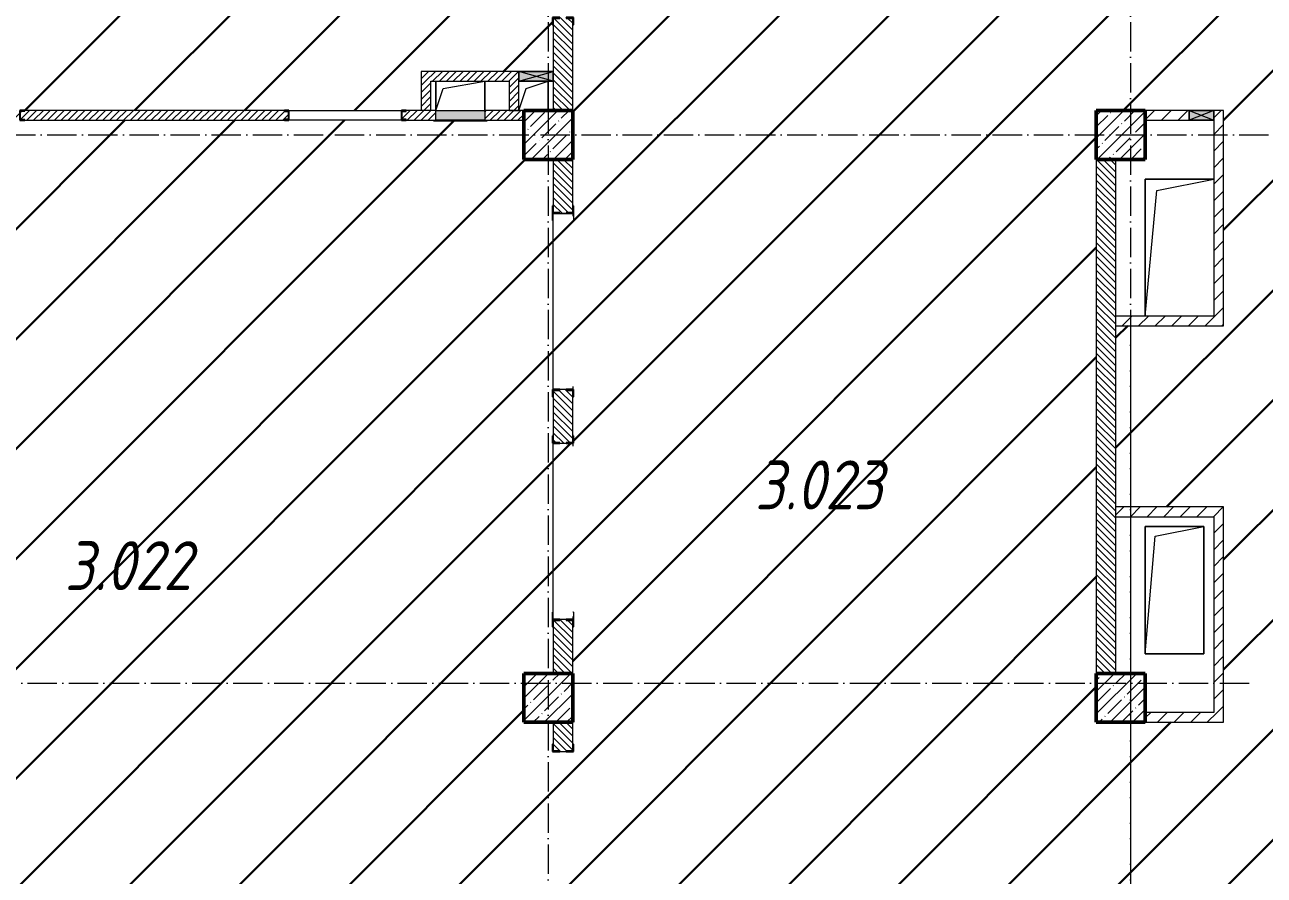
# Model space of a CAD drawing. Header units: millimetres. Extents: x -17017 to 628417, y -109036 to 199237.
# Drawn here: x 601310 to 613976, y -46147 to -37460 of the extents above; entities that cross this region are included whole.
import ezdxf

# ---------------------------------------------------------------- set-up
doc = ezdxf.new("R2010")
doc.units = ezdxf.units.MM
doc.linetypes.add('50_200_ШТРИХ_1Т_ш5_п1_п1_', pattern=[700, 500, -100, 0, -100])
for name, color, linetype, lineweight in [('A-DETL-GENF-OTLN', 7, 'Continuous', 9), ('A-FLOR-____-OTLN', 7, 'Continuous', 9), ('A-GENM-____-MCUT', 7, 'Continuous', 25), ('A-GENM-____-OTLN', 7, 'Continuous', 9), ('A-GENM-____-OTLN-1', 7, 'Continuous', 25), ('A-GLAZ-____-OTLN', 7, 'Continuous', 9), ('A-WALL-____-MCUT', 7, 'Continuous', 13), ('A-WALL-____-PATT-1', 7, 'Continuous', 9), ('A-WALL-FNSH-MCUT-1', 7, 'Continuous', 9), ('I-WALL-____-OTLN', 7, 'Continuous', 9), ('S-COLS-____-MCUT', 7, 'Continuous', 50), ('S-COLS-____-OTLN', 7, 'Continuous', 9), ('S-GRID-____-OTLN-1', 7, '50_200_ШТРИХ_1Т_ш5_п1_п1_', 9), ('Марки помещений', 7, 'Continuous', 9), ('стяжа', 7, 'Continuous', 30)]:
    doc.layers.add(name, color=color, linetype=linetype, lineweight=lineweight)
doc.layers.add('A-GLAZ-____-OTLN-1', color=7, linetype='Continuous', lineweight=9, true_color=0xc0c0c0)
doc.styles.add('ISOCPEUR_I_2', font='isocpeui.ttf', dxfattribs={"width": 0.85, "height": 2.3})
pattern_1 = [(45, (239739.3, -3652.16), (-561.266, 561.266), [])]
pattern_2 = [(45, (523510.01, -90515.614), (-35.35534, 35.35534), [])]
pattern_3 = [(135, (523510.01, -90515.614), (-35.35534, -35.35534), [])]
pattern_4 = [(45, (523510.01, -90515.61), (-84.85281, 84.85281), [])]

# ---------------------------------------------------------------- blocks, each defined once
blk = doc.blocks.new('BSC_Колонна _Прямоугольная - 500х500-V36-АР1_План отверстий 3 этажа в осях 1-64_Ю-ЯЯ')
at = {"layer": 'S-COLS-____-OTLN'}
h = blk.add_hatch(dxfattribs=at)
h.set_pattern_fill('FP_44', color=256, style=0, pattern_type=2)
h.set_pattern_definition([(45, (-89000, -51931.04), (-114.04925, 114.04925), []), (45, (-88885.95, -51931.04), (-114.04925, 114.04925), [201.613, -40.323, 3.353, -36.97])])
h.paths.add_polyline_path([(-250, -250), (250, -250), (250, 250), (-250, 250)], flags=0)
at = {"layer": 'S-COLS-____-MCUT'}
for p, q in [((250, 250), (-250, 250)), ((-250, 250), (-250, -250)), ((250, -250), (250, 250)), ((-250, -250), (250, -250))]:
    blk.add_line(p, q, dxfattribs=at)
blk = doc.blocks.new('BSC_Колонна _Прямоугольная - 500х500-V37-АР1_План отверстий 3 этажа в осях 1-64_Ю-ЯЯ')
at = {"layer": 'S-COLS-____-OTLN'}
h = blk.add_hatch(dxfattribs=at)
h.set_pattern_fill('FP_45', color=256, style=0, pattern_type=2)
h.set_pattern_definition([(45, (-83150, -51931.04), (-114.04925, 114.04925), []), (45, (-83035.95, -51931.04), (-114.04925, 114.04925), [201.613, -40.323, 3.353, -36.97])])
h.paths.add_polyline_path([(-250, -250), (250, -250), (250, 250), (-250, 250)], flags=0)
at = {"layer": 'S-COLS-____-MCUT'}
for p, q in [((250, 250), (-250, 250)), ((-250, 250), (-250, -250)), ((250, -250), (250, 250)), ((-250, -250), (250, -250))]:
    blk.add_line(p, q, dxfattribs=at)
blk = doc.blocks.new('BSC_Колонна _Прямоугольная - 500х500-V54-АР1_План отверстий 3 этажа в осях 1-64_Ю-ЯЯ')
at = {"layer": 'S-COLS-____-OTLN'}
h = blk.add_hatch(dxfattribs=at)
h.set_pattern_fill('FP_62', color=256, style=0, pattern_type=2)
h.set_pattern_definition([(45, (-89000, -46181.04), (-114.04925, 114.04925), []), (45, (-88885.95, -46181.04), (-114.04925, 114.04925), [201.613, -40.323, 3.353, -36.97])])
h.paths.add_polyline_path([(-250, -250), (250, -250), (250, 250), (-250, 250)], flags=0)
at = {"layer": 'S-COLS-____-MCUT'}
for p, q in [((250, 250), (-250, 250)), ((-250, 250), (-250, -250)), ((250, -250), (250, 250)), ((-250, -250), (250, -250))]:
    blk.add_line(p, q, dxfattribs=at)
blk = doc.blocks.new('BSC_Колонна _Прямоугольная - 500х500-V55-АР1_План отверстий 3 этажа в осях 1-64_Ю-ЯЯ')
at = {"layer": 'S-COLS-____-OTLN'}
h = blk.add_hatch(dxfattribs=at)
h.set_pattern_fill('FP_63', color=256, style=0, pattern_type=2)
h.set_pattern_definition([(45, (-83150, -46181.04), (-114.04925, 114.04925), []), (45, (-83035.95, -46181.04), (-114.04925, 114.04925), [201.613, -40.323, 3.353, -36.97])])
h.paths.add_polyline_path([(-250, -250), (250, -250), (250, 250), (-250, 250)], flags=0)
at = {"layer": 'S-COLS-____-MCUT'}
for p, q in [((250, 250), (-250, 250)), ((-250, 250), (-250, -250)), ((250, -250), (250, 250)), ((-250, -250), (250, -250))]:
    blk.add_line(p, q, dxfattribs=at)
blk = doc.blocks.new('154_Стойка_СКБ_Швеллер - СМ-2180_100-28278414-АР1_План отверстий 3 этажа в осях 1-64_Ю-ЯЯ')
at = {"layer": 'A-GENM-____-MCUT'}
for p, q in [((171, 50), (125, 50)), ((125, 50), (125, -50)), ((129.5, 42.4), (171, 42.4)), ((129.5, -42.4), (129.5, 42.4)), ((171, 42.4), (171, 50)), ((125, -50), (171, -50)), ((171, -42.4), (129.5, -42.4)), ((171, -50), (171, -42.4))]:
    blk.add_line(p, q, dxfattribs=at)
blk = doc.blocks.new('154_Фахверк_СКБ_Швеллер - Тип_100_3380-28543384-АР1_План отверстий 3 этажа в осях 1-64_Ю-ЯЯ')
at = {"layer": 'A-GENM-____-MCUT'}
for p, q in [((175, 50), (125, 50)), ((125, 50), (125, -50)), ((128, 47), (175, 47)), ((128, -47), (128, 47)), ((175, 47), (175, 50)), ((125, -50), (175, -50)), ((175, -47), (128, -47)), ((175, -50), (175, -47))]:
    blk.add_line(p, q, dxfattribs=at)
blk = doc.blocks.new('154_Стойка_СКБ_Уголок - СМ-2180_200-28268025-АР1_План отверстий 3 этажа в осях 1-64_Ю-ЯЯ')
at = {"layer": 'A-GENM-____-MCUT'}
for p, q in [((125, 156), (125, 81)), ((200, 156), (125, 156)), ((131, 81), (131, 150)), ((131, 150), (200, 150)), ((200, 150), (200, 156)), ((125, 81), (131, 81)), ((131, 19), (125, 19)), ((125, 19), (125, -56)), ((131, -50), (131, 19)), ((125, -56), (200, -56)), ((200, -50), (131, -50)), ((200, -56), (200, -50))]:
    blk.add_line(p, q, dxfattribs=at)
blk = doc.blocks.new('Фахверк_СКБ_Уголок - 200_3960-28268576-АР1_План отверстий 3 этажа в осях 1-64_Ю-ЯЯ')
at = {"layer": 'A-GENM-____-MCUT'}
for p, q in [((200, 156), (125, 156)), ((125, 156), (125, 81)), ((131, 81), (131, 150)), ((131, 150), (200, 150)), ((200, 150), (200, 156)), ((125, 81), (131, 81)), ((131, 19), (125, 19)), ((125, 19), (125, -56)), ((131, -50), (131, 19)), ((125, -56), (200, -56)), ((200, -50), (131, -50)), ((200, -56), (200, -50))]:
    blk.add_line(p, q, dxfattribs=at)
blk = doc.blocks.new('АР_Перемычка - АР_Перемычка-28729843-АР1_План отверстий 3 этажа в осях 1-64_Ю-ЯЯ')
at = {"layer": 'A-GENM-____-OTLN'}
blk.add_line((-400, -100), (-392, -100), dxfattribs=at)
blk = doc.blocks.new('Фахверк_СКБ_Уголок - 200_3550-28267367-АР1_План отверстий 3 этажа в осях 1-64_Ю-ЯЯ')
at = {"layer": 'A-GENM-____-MCUT'}
for p, q in [((200, 156), (125, 156)), ((125, 156), (125, 81)), ((131, 81), (131, 150)), ((131, 150), (200, 150)), ((200, 150), (200, 156)), ((125, 81), (131, 81)), ((131, 19), (125, 19)), ((125, 19), (125, -56)), ((131, -50), (131, 19)), ((125, -56), (200, -56)), ((200, -50), (131, -50)), ((200, -56), (200, -50))]:
    blk.add_line(p, q, dxfattribs=at)
blk = doc.blocks.new('154_Стойка_СКБ_Уголок - СМ-2480_200-28346303-АР1_План отверстий 3 этажа в осях 1-64_Ю-ЯЯ')
at = {"layer": 'A-GENM-____-MCUT'}
for p, q in [((125, 156), (125, 81)), ((200, 156), (125, 156)), ((131, 81), (131, 150)), ((131, 150), (200, 150)), ((200, 150), (200, 156)), ((125, 81), (131, 81)), ((131, 19), (125, 19)), ((125, 19), (125, -56)), ((131, -50), (131, 19)), ((125, -56), (200, -56)), ((200, -50), (131, -50)), ((200, -56), (200, -50))]:
    blk.add_line(p, q, dxfattribs=at)
blk = doc.blocks.new('Стойка_Влож_Полоса боковая - Полоса-V164-АР1_План отверстий 3 этажа в осях 1-64_Ю-ЯЯ')
at = {"layer": 'A-GENM-____-OTLN'}
for p, q in [((-5, 60), (0, 60)), ((-5, -60), (-5, 60)), ((0, 31), (0, -31)), ((0, -60), (-5, -60))]:
    blk.add_line(p, q, dxfattribs=at)
blk = doc.blocks.new('Стойка_Влож_Уголок_Опорный - Уголок-28213941-АР1_План отверстий 3 этажа в осях 1-64_Ю-ЯЯ')
at = {"layer": 'A-GENM-____-OTLN'}
for p, q in [((-212, -6), (-212, 0)), ((0, 0), (0, -6)), ((-212, -75), (-212, -6)), ((-212, -6), (-206, -6)), ((-212, -75), (-206, -75)), ((-6, -6), (0, -6)), ((-6, -75), (0, -75)), ((0, -6), (0, -75))]:
    blk.add_line(p, q, dxfattribs=at)
blk = doc.blocks.new('AR_Отверстие Ниша - Лючок-32401698-АР1_План отверстий 3 этажа в осях 1-64_Ю-ЯЯ')
at = {"layer": 'A-GLAZ-____-OTLN'}
blk.add_hatch(color=256, dxfattribs=at).paths.add_polyline_path([(-250, 50), (-250, -50), (250, -50), (250, 50)], flags=0)
for p, q in [((-250, 50), (250, 50)), ((-250, -50), (-250, 50)), ((250, 50), (250, -50)), ((250, -50), (-250, -50))]:
    blk.add_line(p, q, dxfattribs=at)
blk = doc.blocks.new('Л_Общий_Лючок - Лючок-29741473-АР1_План отверстий 3 этажа в осях 1-64_Ю-ЯЯ')
at = {"layer": 'A-GLAZ-____-OTLN-1'}
blk.add_hatch(color=256, dxfattribs=at).paths.add_polyline_path([(524, -6), (524, 0), (-24, 0), (-24, -6), (500, -6)], flags=0)
at = {"layer": 'A-GLAZ-____-OTLN'}
for p, q in [((-24, 0), (-24, -6)), ((524, 0), (524, -6)), ((-24, -6), (524, -6))]:
    blk.add_line(p, q, dxfattribs=at)
blk = doc.blocks.new('AR_Отверстие прямоугольное _в плите_ - AR_Отверстие прямоугольное _в плите_-30459267-АР1_План отверстий 3 этажа в осях 1-64_Ю-ЯЯ')
at = {"layer": 'A-GENM-____-OTLN'}
for p, q in [((-250, 150), (-250, -150)), ((-175, 75), (250, 150)), ((250, -150), (250, 150)), ((-250, -150), (-175, 75))]:
    blk.add_line(p, q, dxfattribs=at)
blk = doc.blocks.new('AR_Отверстие прямоугольное _в плите_ - AR_Отверстие прямоугольное _в плите_-30552542-АР1_План отверстий 3 этажа в осях 1-64_Ю-ЯЯ')
at = {"layer": 'A-GENM-____-OTLN'}
for p, q in [((350, 700), (-350, 700)), ((-350, 700), (-350, -700)), ((-233, 583), (350, 700)), ((-350, -700), (-233, 583))]:
    blk.add_line(p, q, dxfattribs=at)
blk = doc.blocks.new('AR_Отверстие прямоугольное _в плите_ - AR_Отверстие прямоугольное _в плите_-30552544-АР1_План отверстий 3 этажа в осях 1-64_Ю-ЯЯ')
at = {"layer": 'A-GENM-____-OTLN'}
for p, q in [((300, 650), (-300, 650)), ((-300, 650), (-300, -650)), ((-200, 550), (300, 650)), ((300, -650), (300, 650)), ((-300, -650), (-200, 550)), ((-300, -650), (300, -650))]:
    blk.add_line(p, q, dxfattribs=at)
blk = doc.blocks.new('AR_Отверстие прямоугольное _в плите_ - AR_Отверстие прямоугольное _в плите_-30459338-АР1_План отверстий 3 этажа в осях 1-64_Ю-ЯЯ')
at = {"layer": 'A-GENM-____-OTLN'}
for p, q in [((-75, 75), (150, 150)), ((150, -150), (150, 150)), ((-150, -150), (-75, 75))]:
    blk.add_line(p, q, dxfattribs=at)
blk = doc.blocks.new('AR_Отверстие прямоугольное _в стене__БезПР - AR_Отверстие прямоугольное _в стене__БезПР-36899173-АР1_План отверстий 3 этажа в осях 1-64_Ю-ЯЯ')
at = {"layer": 'A-GLAZ-____-OTLN'}
blk.add_hatch(color=256, dxfattribs=at).paths.add_polyline_path([(175, 50), (-175, 50), (-175, -50), (175, -50)], flags=0)
at = {"layer": 'A-DETL-GENF-OTLN'}
for p, q in [((-175, -50), (-175, 50)), ((-175, 50), (175, 50)), ((175, 50), (-175, -50)), ((-175, 50), (175, -50)), ((175, 50), (-175, 50)), ((-175, 50), (-175, -50)), ((175, 50), (175, -50)), ((175, -50), (175, 50)), ((175, -50), (-175, -50)), ((-175, -50), (175, -50))]:
    blk.add_line(p, q, dxfattribs=at)
at = {"layer": 'A-GLAZ-____-OTLN'}
blk.add_line((175, 50), (-175, 50), dxfattribs=at)
blk = doc.blocks.new('AR_Отверстие прямоугольное _в стене__БезПР - AR_Отверстие прямоугольное _в стене__БезПР-36427648-АР1_План отверстий 3 этажа в осях 1-64_Ю-ЯЯ')
at = {"layer": 'A-GLAZ-____-OTLN'}
blk.add_hatch(color=256, dxfattribs=at).paths.add_polyline_path([(125, -50), (125, 50), (-125, 50), (-125, -50)], flags=0)
at = {"layer": 'A-DETL-GENF-OTLN'}
for p, q in [((-125, -50), (-125, 50)), ((-125, 50), (125, 50)), ((125, 50), (-125, -50)), ((-125, 50), (125, -50)), ((125, 50), (-125, 50)), ((-125, 50), (-125, -50)), ((125, 50), (125, -50)), ((125, -50), (125, 50)), ((125, -50), (-125, -50)), ((-125, -50), (125, -50))]:
    blk.add_line(p, q, dxfattribs=at)
at = {"layer": 'A-GLAZ-____-OTLN'}
blk.add_line((125, 50), (-125, 50), dxfattribs=at)
blk = doc.blocks.new('3эт')
at = {"layer": 'S-GRID-____-OTLN-1', "color": 251, "ltscale": 0.6, "true_color": 0x636466}
for p, q in [((366920.7, 4029.4), (366920.7, -46882.4)), ((372870.7, 4029.4), (372870.7, -46882.4)), ((352977.2, -34932.4), (387845.1, -34932.4)), ((372870.7, -36982.5), (372870.7, -91346.1)), ((351097.5, -40532.4), (374089.5, -40532.4))]:
    blk.add_line(p, q, dxfattribs=at)

msp = doc.modelspace()

# ---------------------------------------------------------------- hatches: boundary and pattern name
at = {"layer": 'A-WALL-____-PATT-1'}
h = msp.add_hatch(dxfattribs=at)
h.set_pattern_fill('FP_9', color=256, style=0, pattern_type=2)
h.set_pattern_definition(pattern_3)
h.paths.add_polyline_path([(606910, -38335), (606910, -37391), (606841, -37391), (606841, -37385), (606779, -37385), (606779, -37391), (606710, -37391), (606710, -38335)], flags=0)
h.paths.add_polyline_path([(606841, -36235), (606841, -36229), (606910, -36229), (606910, -35820), (606710, -35820), (606710, -36229), (606779, -36229), (606779, -36235)], flags=0)
h.paths.add_polyline_path([(606710, -35570), (606910, -35570), (606910, -35335), (606710, -35335)], flags=0)
h = msp.add_hatch(dxfattribs=at)
h.set_pattern_fill('FP_8', color=256, style=0, pattern_type=2)
h.set_pattern_definition(pattern_2)
h.paths.add_polyline_path([(606260, -38035), (606360, -38035), (606360, -37935), (605360, -37935), (605360, -38035), (605460, -38035)], flags=0)
h = msp.add_hatch(dxfattribs=at)
h.set_pattern_fill('FP_8', color=256, style=0, pattern_type=2)
h.set_pattern_definition(pattern_2)
h.paths.add_polyline_path([(605460, -38335), (605460, -38035), (605360, -38035), (605360, -38335)], flags=0)
h = msp.add_hatch(dxfattribs=at)
h.set_pattern_fill('FP_8', color=256, style=0, pattern_type=2)
h.set_pattern_definition(pattern_2)
h.paths.add_polyline_path([(606360, -38335), (606360, -38035), (606260, -38035), (606260, -38335)], flags=0)
h = msp.add_hatch(dxfattribs=at)
h.set_pattern_fill('FP_8', color=256, style=0, pattern_type=2)
h.set_pattern_definition(pattern_2)
h.paths.add_polyline_path([(605410, -38435), (605410, -38335), (605206, -38335), (605206, -38342), (605165, -38342), (605165, -38427), (605206, -38427), (605206, -38435)], flags=0)
h.paths.add_polyline_path([(603964, -38435), (603964, -38427), (604006, -38427), (604006, -38342), (603964, -38342), (603964, -38335), (601310, -38335), (601310, -38338), (601263, -38338), (601263, -38432), (601310, -38432), (601310, -38435)], flags=0)
h.paths.add_polyline_path([(601260, -38435), (601260, -38335), (598510, -38335), (598510, -38435), (599497, -38435)], flags=0)
h = msp.add_hatch(dxfattribs=at)
h.set_pattern_fill('FP_8', color=256, style=0, pattern_type=2)
h.set_pattern_definition(pattern_2)
h.paths.add_polyline_path([(606410, -38435), (606410, -38335), (606010, -38335), (606010, -38435)], flags=0)
h.paths.add_polyline_path([(605510, -38435), (605510, -38335), (605410, -38335), (605410, -38435)], flags=0)
h = msp.add_hatch(dxfattribs=at)
h.set_pattern_fill('FP_7', color=256, style=0, pattern_type=2)
h.set_pattern_definition(pattern_4)
h.paths.add_polyline_path([(613210, -38435), (613210, -38335), (612760, -38335), (612760, -38435)], flags=0)
h.paths.add_polyline_path([(613460, -38435), (613560, -38435), (613560, -38335), (613460, -38335)], flags=0)
h = msp.add_hatch(dxfattribs=at)
h.set_pattern_fill('FP_7', color=256, style=0, pattern_type=2)
h.set_pattern_definition(pattern_4)
h.paths.add_polyline_path([(613460, -40435), (613560, -40435), (613560, -38435), (613460, -38435)], flags=0)
h = msp.add_hatch(dxfattribs=at)
h.set_pattern_fill('FP_9', color=256, style=0, pattern_type=2)
h.set_pattern_definition(pattern_3)
h.paths.add_polyline_path([(606910, -44085), (606910, -43541), (606841, -43541), (606841, -43535), (606779, -43535), (606779, -43541), (606710, -43541), (606710, -44085), (606870, -44085)], flags=0)
h.paths.add_polyline_path([(606779, -41735), (606841, -41735), (606841, -41729), (606910, -41729), (606910, -41191), (606841, -41191), (606841, -41185), (606779, -41185), (606779, -41191), (606710, -41191), (606710, -41729), (606779, -41729)], flags=0)
h.paths.add_polyline_path([(606779, -39385), (606841, -39385), (606841, -39379), (606910, -39379), (606910, -38835), (606710, -38835), (606710, -39379), (606779, -39379)], flags=0)
h = msp.add_hatch(dxfattribs=at)
h.set_pattern_fill('FP_9', color=256, style=0, pattern_type=2)
h.set_pattern_definition(pattern_3)
h.paths.add_polyline_path([(612460, -44085), (612460, -38835), (612260, -38835), (612260, -44085)], flags=0)
h = msp.add_hatch(dxfattribs=at)
h.set_pattern_fill('FP_7', color=256, style=0, pattern_type=2)
h.set_pattern_definition(pattern_4)
h.paths.add_polyline_path([(612460, -40535), (613560, -40535), (613560, -40435), (612460, -40435)], flags=0)
h = msp.add_hatch(dxfattribs=at)
h.set_pattern_fill('FP_7', color=256, style=0, pattern_type=2)
h.set_pattern_definition(pattern_4)
h.paths.add_polyline_path([(613460, -42485), (613460, -42385), (612460, -42385), (612460, -42485)], flags=0)
h = msp.add_hatch(dxfattribs=at)
h.set_pattern_fill('FP_7', color=256, style=0, pattern_type=2)
h.set_pattern_definition(pattern_4)
h.paths.add_polyline_path([(613460, -44485), (613560, -44485), (613560, -42385), (613460, -42385), (613460, -42979)], flags=0)
h = msp.add_hatch(dxfattribs=at)
h.set_pattern_fill('FP_7', color=256, style=0, pattern_type=2)
h.set_pattern_definition(pattern_4)
h.paths.add_polyline_path([(612760, -44585), (613560, -44585), (613560, -44485), (612760, -44485)], flags=0)
h = msp.add_hatch(dxfattribs=at)
h.set_pattern_fill('FP_9', color=256, style=0, pattern_type=2)
h.set_pattern_definition(pattern_3)
h.paths.add_polyline_path([(606910, -47035), (606910, -46591), (606841, -46591), (606841, -46585), (606779, -46585), (606779, -46591), (606710, -46591), (606710, -47035), (606870, -47035)], flags=0)
h.paths.add_polyline_path([(606779, -44885), (606841, -44885), (606841, -44879), (606910, -44879), (606910, -44585), (606710, -44585), (606710, -44879), (606779, -44879)], flags=0)
at = {"layer": 'стяжа'}
h = msp.add_hatch(dxfattribs=at)
h.set_pattern_fill('ANSI31', color=5, scale=250)
h.set_pattern_definition(pattern_1)
h.paths.add_polyline_path([(606704, -36310), (606704, -36241), (606704, -36235), (606704, -36160), (606710, -35820), (606710, -35570), (606710, -35335), (606410, -35335), (601510, -35335), (601010, -35335), (598510, -35335), (598510, -35385), (598510, -35885), (598460, -35885), (598460, -35985), (598260, -35985), (598260, -36060), (598266, -36060), (598266, -36135), (598260, -37935), (598266, -37935), (598266, -38010), (598260, -38335), (598510, -38335), (601260, -38335), (601310, -38335), (603964, -38335), (604010, -38335), (605160, -38335), (605206, -38335), (605360, -38335), (605360, -37935), (606360, -37935), (606710, -37935), (606710, -37460), (606704, -37460), (606704, -37385), (606704, -37379), (606704, -37310), (606710, -36310)])
h = msp.add_hatch(dxfattribs=at)
h.set_pattern_fill('ANSI31', color=5, scale=250)
h.set_pattern_definition(pattern_1)
h.paths.add_polyline_path([(618610, -35935), (617810, -35935), (617110, -35935), (617060, -35935), (616960, -35935), (616960, -36660), (616966, -36660), (616966, -36735), (616960, -37885), (616966, -37885), (616966, -37960), (616964, -38085), (618930, -38085), (618980, -38085), (619700, -38085), (620000, -38085), (620530, -38085), (620530, -35735), (620430, -35735), (620130, -35735), (618595, -35735), (618595, -35970), (618630, -35970), (618630, -37200), (618610, -37200)])
h.paths.add_polyline_path([(617360, -36335), (617160, -36335), (617160, -36135), (617360, -36135)], flags=16)
h.paths.add_polyline_path([(618610, -37850), (618630, -37850), (618630, -38050), (618610, -38050)], flags=0)
h.paths.add_polyline_path([(620530, -39235), (620530, -38585), (617260, -38585), (617260, -38835), (616960, -38835), (616960, -39060), (616966, -39060), (616966, -39135), (616960, -40135), (616966, -40135), (616966, -40210), (616960, -40335), (620530, -40335), (620530, -40035), (620530, -39735)])
h.paths.add_polyline_path([(606710, -41260), (606704, -41260), (606704, -41185), (606710, -39460), (606704, -39460), (606704, -39391), (606704, -39385), (606704, -39310), (606710, -38835), (606410, -38835), (606410, -38435), (606034, -38435), (606034, -38441), (605486, -38441), (605206, -38435), (605160, -38435), (604010, -38435), (603964, -38435), (601310, -38435), (601260, -38435), (598510, -38435), (598510, -38835), (598460, -38835), (598460, -38935), (598260, -38935), (598260, -39060), (598266, -39060), (598266, -39135), (598260, -40929), (598266, -40929), (598266, -41004), (598260, -42060), (598266, -42060), (598266, -42135), (598260, -43935), (598266, -43935), (598266, -44010), (598260, -44085), (598510, -44085), (598510, -44585), (598460, -44585), (598460, -44685), (598260, -44685), (598260, -45060), (598266, -45060), (598266, -45135), (598260, -46935), (598266, -46935), (598266, -47035), (598510, -47035), (598510, -47535), (601010, -47535), (601010, -47035), (601010, -46885), (601910, -46885), (602460, -46885), (602510, -46885), (602610, -46885), (602610, -47535), (606410, -47535), (606410, -47035), (606910, -47035), (606910, -47335), (611210, -47335), (611210, -47285), (610110, -47285), (610110, -46785), (609710, -46785), (609710, -47285), (608610, -47285), (608610, -46785), (608220, -46785), (608210, -46786), (608210, -47286), (607310, -47286), (607310, -46785), (609060, -46785), (609060, -46685), (609110, -46685), (610160, -46685), (611210, -46685), (611310, -46685), (611310, -47335), (611810, -47335), (612110, -47335), (612260, -47335), (612260, -47035), (612760, -47035), (612760, -47535), (616210, -47535), (616210, -47035), (616710, -47035), (616710, -46257, -0.268162), (616685, -46213, -0.268162), (616710, -46170), (616710, -43685), (616210, -43685), (616210, -43185), (616710, -43185), (616710, -43485), (620360, -43485), (620360, -43235), (620360, -41635), (620360, -41235), (618610, -41235), (618560, -41235), (617960, -41235), (616860, -41235), (616760, -41235), (616760, -41035), (616760, -40535), (616760, -40210), (616754, -40210), (616754, -40135), (616760, -39135), (616754, -39135), (616754, -39060), (616760, -38835), (616760, -38335), (616760, -37960), (616754, -37960), (616754, -37885), (616760, -36735), (616754, -36735), (616754, -36660), (616760, -35335), (612760, -35335), (612260, -35335), (612259, -35335), (611659, -35335), (609325, -35335), (609325, -35341), (608910, -35341), (608910, -35335), (607210, -35335), (607210, -35341), (607135, -35341), (606910, -35335), (606910, -35570), (606910, -35820), (606910, -36160), (606916, -36160), (606916, -36235), (606916, -36241), (606916, -36310), (606910, -37310), (606916, -37310), (606916, -37379), (606916, -37385), (606916, -37460), (606910, -38335), (606910, -38835), (606910, -39310), (606916, -39310), (606916, -39385), (606916, -39391), (606910, -39415), (606910, -39385), (606870, -39385), (606870, -39390), (606750, -39390), (606710, -39385), (606710, -41185), (606779, -41185), (606841, -41185), (606916, -41185), (606916, -41260), (606910, -41660), (606916, -41660), (606916, -41735), (606910, -41765), (606910, -41735), (606841, -41735), (606779, -41735), (606710, -41735), (606710, -43535), (606750, -43535), (606750, -43530), (606870, -43530), (606910, -43534), (606910, -43505), (606916, -43460), (606916, -43529), (606916, -43535), (606916, -43610), (606910, -44085), (606910, -44585), (606910, -44810), (606916, -44810), (606916, -44885), (606841, -44885), (606779, -44885), (606704, -44885), (606704, -44810), (606710, -44585), (606410, -44585), (606410, -44085), (606710, -44085), (606710, -43610), (606704, -43610), (606704, -43535), (606704, -43529), (606704, -43460), (606710, -41735), (606704, -41735), (606704, -41660)])
h.paths.add_polyline_path([(606916, -46579), (606910, -46579), (606910, -46585), (606916, -46585)], flags=16)
h.paths.add_polyline_path([(606704, -46579), (606710, -46579), (606750, -46582), (606750, -46580), (606870, -46580), (606916, -46592), (606916, -46591), (606841, -46591), (606791, -46585), (606779, -46585), (606779, -46591), (606710, -46591), (606710, -46660), (606704, -46660), (606704, -46585)], flags=16)
h.paths.add_polyline_path([(612260, -38835), (612260, -38335), (612760, -38335), (613210, -38335), (613460, -38335), (613560, -38335), (613560, -40535), (612460, -40535), (612460, -42385), (613560, -42385), (613560, -44585), (612760, -44585), (612260, -44585), (612260, -44085)], flags=16)
h.paths.add_polyline_path([(612760, -40435), (612760, -39035), (613460, -39035), (613460, -38435), (613210, -38435), (613210, -38335), (613460, -38335), (613460, -38435), (613460, -40435)], flags=0)
h.paths.add_polyline_path([(612760, -42585), (613360, -42585), (613360, -43885), (612760, -43885)], flags=0)
h.paths.add_polyline_path([(612760, -40435), (612760, -39035), (613460, -39035), (612877, -39151)], flags=0)
h.paths.add_polyline_path([(617908, -38071), (619563, -38071), (619563, -36871), (617908, -36871)], flags=24)
h.paths.add_polyline_path([(617683, -39971), (619317, -39971), (619317, -38771), (617683, -38771)], flags=24)

# ---------------------------------------------------------------- linework, layer by layer
at = {"layer": 'A-FLOR-____-OTLN'}
for p, q in [((605510, -38335), (605510, -38035)), ((606010, -38035), (606010, -38335)), ((606660, -38035), (606660, -38335)), ((612760, -39035), (613460, -39035)), ((612760, -40435), (612760, -39035)), ((612760, -42585), (613360, -42585)), ((612760, -43885), (612760, -42585)), ((613360, -42585), (613360, -43885)), ((613360, -43885), (612760, -43885))]:
    msp.add_line(p, q, dxfattribs=at)
at = {"layer": 'A-WALL-____-MCUT'}
for p, q in [((606710, -37460), (606710, -37935)), ((606910, -38335), (606910, -37460)), ((606710, -38035), (606710, -38335)), ((606710, -38835), (606710, -39310)), ((606910, -39310), (606910, -38835)), ((612260, -38835), (612260, -44085)), ((612460, -44085), (612460, -38835)), ((606710, -41260), (606710, -41660)), ((606841, -41185), (606779, -41185)), ((606910, -41660), (606910, -41260)), ((606779, -41735), (606841, -41735)), ((606710, -43610), (606710, -44085)), ((606910, -44085), (606910, -43610)), ((606710, -44585), (606710, -44810)), ((606910, -44810), (606910, -44585)), ((606779, -44885), (606841, -44885))]:
    msp.add_line(p, q, dxfattribs=at)
at = {"layer": 'A-WALL-FNSH-MCUT-1'}
for p, q in [((606360, -37935), (605360, -37935)), ((605360, -37935), (605360, -38335)), ((605460, -38035), (606260, -38035)), ((605460, -38335), (605460, -38035)), ((606260, -38035), (606260, -38335)), ((606360, -38335), (606360, -38035)), ((603964, -38335), (601310, -38335)), ((605510, -38335), (605206, -38335)), ((606410, -38335), (606010, -38335)), ((606260, -38335), (606360, -38335)), ((613210, -38335), (612760, -38335)), ((613560, -38335), (613460, -38335)), ((613560, -40535), (613560, -38335)), ((601310, -38435), (603964, -38435)), ((605206, -38435), (605510, -38435)), ((606010, -38435), (606410, -38435)), ((612760, -38435), (613210, -38435)), ((613460, -38435), (613460, -40435)), ((613460, -40435), (612460, -40435)), ((612460, -40535), (613560, -40535)), ((613560, -42385), (612460, -42385)), ((613560, -44585), (613560, -42385)), ((612460, -42485), (613460, -42485)), ((613460, -42485), (613460, -44485)), ((613460, -44485), (612760, -44485)), ((612760, -44585), (613560, -44585))]:
    msp.add_line(p, q, dxfattribs=at)
at = {"layer": 'I-WALL-____-OTLN'}
for p, q in [((604010, -38335), (605160, -38335)), ((605160, -38435), (604010, -38435)), ((606710, -41185), (606710, -39385)), ((606910, -39385), (606910, -39415)), ((606910, -41155), (606910, -41185)), ((606710, -43535), (606710, -41735)), ((606910, -41735), (606910, -41765)), ((606910, -43505), (606910, -43535))]:
    msp.add_line(p, q, dxfattribs=at)

# ---------------------------------------------------------------- block references
at = {"layer": 'A-GENM-____-OTLN'}
for name, p in [('AR_Отверстие прямоугольное _в плите_ - AR_Отверстие прямоугольное _в плите_-30459267-АР1_План отверстий 3 этажа в осях 1-64_Ю-ЯЯ', (605760, -38185)), ('AR_Отверстие прямоугольное _в плите_ - AR_Отверстие прямоугольное _в плите_-30459338-АР1_План отверстий 3 этажа в осях 1-64_Ю-ЯЯ', (606510, -38185)), ('AR_Отверстие прямоугольное _в плите_ - AR_Отверстие прямоугольное _в плите_-30552542-АР1_План отверстий 3 этажа в осях 1-64_Ю-ЯЯ', (613110, -39735)), ('Стойка_Влож_Уголок_Опорный - Уголок-28213941-АР1_План отверстий 3 этажа в осях 1-64_Ю-ЯЯ', (606916, -39385)), ('AR_Отверстие прямоугольное _в плите_ - AR_Отверстие прямоугольное _в плите_-30552544-АР1_План отверстий 3 этажа в осях 1-64_Ю-ЯЯ', (613060, -43235))]:
    msp.add_blockref(name, p, dxfattribs=at)
for name, p, rotation in [('АР_Перемычка - АР_Перемычка-28729843-АР1_План отверстий 3 этажа в осях 1-64_Ю-ЯЯ', (606810, -39385), 269.9999999999999), ('Стойка_Влож_Полоса боковая - Полоса-V164-АР1_План отверстий 3 этажа в осях 1-64_Ю-ЯЯ', (606810, -39385), 89.99999999999994), ('Стойка_Влож_Уголок_Опорный - Уголок-28213941-АР1_План отверстий 3 этажа в осях 1-64_Ю-ЯЯ', (606704, -43535), 180), ('Стойка_Влож_Полоса боковая - Полоса-V164-АР1_План отверстий 3 этажа в осях 1-64_Ю-ЯЯ', (606810, -43535), 269.9999999999999)]:
    msp.add_blockref(name, p, dxfattribs=dict(at, rotation=rotation))
at = {"layer": 'A-GENM-____-OTLN-1'}
for name, p, rotation in [('154_Стойка_СКБ_Уголок - СМ-2180_200-28268025-АР1_План отверстий 3 этажа в осях 1-64_Ю-ЯЯ', (606760, -37260), 269.9999999999999), ('154_Стойка_СКБ_Швеллер - СМ-2180_100-28278414-АР1_План отверстий 3 этажа в осях 1-64_Ю-ЯЯ', (604135, -38385), 180), ('154_Стойка_СКБ_Уголок - СМ-2480_200-28346303-АР1_План отверстий 3 этажа в осях 1-64_Ю-ЯЯ', (606860, -39510), 89.99999999999993), ('Фахверк_СКБ_Уголок - 200_3550-28267367-АР1_План отверстий 3 этажа в осях 1-64_Ю-ЯЯ', (606760, -41060), 269.9999999999999), ('Фахверк_СКБ_Уголок - 200_3550-28267367-АР1_План отверстий 3 этажа в осях 1-64_Ю-ЯЯ', (606860, -41860), 89.99999999999993), ('154_Стойка_СКБ_Уголок - СМ-2480_200-28346303-АР1_План отверстий 3 этажа в осях 1-64_Ю-ЯЯ', (606760, -43410), 269.9999999999999), ('Фахверк_СКБ_Уголок - 200_3960-28268576-АР1_План отверстий 3 этажа в осях 1-64_Ю-ЯЯ', (606860, -45010), 89.99999999999993)]:
    msp.add_blockref(name, p, dxfattribs=dict(at, rotation=rotation))
for name, p in [('154_Фахверк_СКБ_Швеллер - Тип_100_3380-28543384-АР1_План отверстий 3 этажа в осях 1-64_Ю-ЯЯ', (601135, -38385)), ('154_Стойка_СКБ_Швеллер - СМ-2180_100-28278414-АР1_План отверстий 3 этажа в осях 1-64_Ю-ЯЯ', (605035, -38385))]:
    msp.add_blockref(name, p, dxfattribs=at)
at = {"layer": 'A-GLAZ-____-OTLN', "rotation": 180}
for name, p in [('AR_Отверстие прямоугольное _в стене__БезПР - AR_Отверстие прямоугольное _в стене__БезПР-36899173-АР1_План отверстий 3 этажа в осях 1-64_Ю-ЯЯ', (606535, -37985)), ('AR_Отверстие Ниша - Лючок-32401698-АР1_План отверстий 3 этажа в осях 1-64_Ю-ЯЯ', (605760, -38385))]:
    msp.add_blockref(name, p, dxfattribs=at)
at = {"layer": 'A-GLAZ-____-OTLN'}
for name, p in [('AR_Отверстие прямоугольное _в стене__БезПР - AR_Отверстие прямоугольное _в стене__БезПР-36427648-АР1_План отверстий 3 этажа в осях 1-64_Ю-ЯЯ', (613335, -38385)), ('Л_Общий_Лючок - Лючок-29741473-АР1_План отверстий 3 этажа в осях 1-64_Ю-ЯЯ', (605510, -38435))]:
    msp.add_blockref(name, p, dxfattribs=at)
at = {"layer": 'S-COLS-____-OTLN'}
for name, p in [('BSC_Колонна _Прямоугольная - 500х500-V37-АР1_План отверстий 3 этажа в осях 1-64_Ю-ЯЯ', (606660, -38585)), ('BSC_Колонна _Прямоугольная - 500х500-V36-АР1_План отверстий 3 этажа в осях 1-64_Ю-ЯЯ', (612510, -38585)), ('BSC_Колонна _Прямоугольная - 500х500-V55-АР1_План отверстий 3 этажа в осях 1-64_Ю-ЯЯ', (606660, -44335)), ('BSC_Колонна _Прямоугольная - 500х500-V54-АР1_План отверстий 3 этажа в осях 1-64_Ю-ЯЯ', (612510, -44335))]:
    msp.add_blockref(name, p, dxfattribs=at)
at = {"layer": 'стяжа'}
msp.add_blockref('3эт', (239739, -3652), dxfattribs=at)

# ---------------------------------------------------------------- texts
at = {"layer": 'Марки помещений', "char_height": 500, "width": 785.65, "attachment_point": 1, "style": 'ISOCPEUR_I_2'}
for s, insert in [('3.023', (608772, -41910)), ('3.022', (601718, -42735))]:
    msp.add_mtext(s, dxfattribs=dict(at, insert=insert))

doc.saveas('drawing.dxf')
